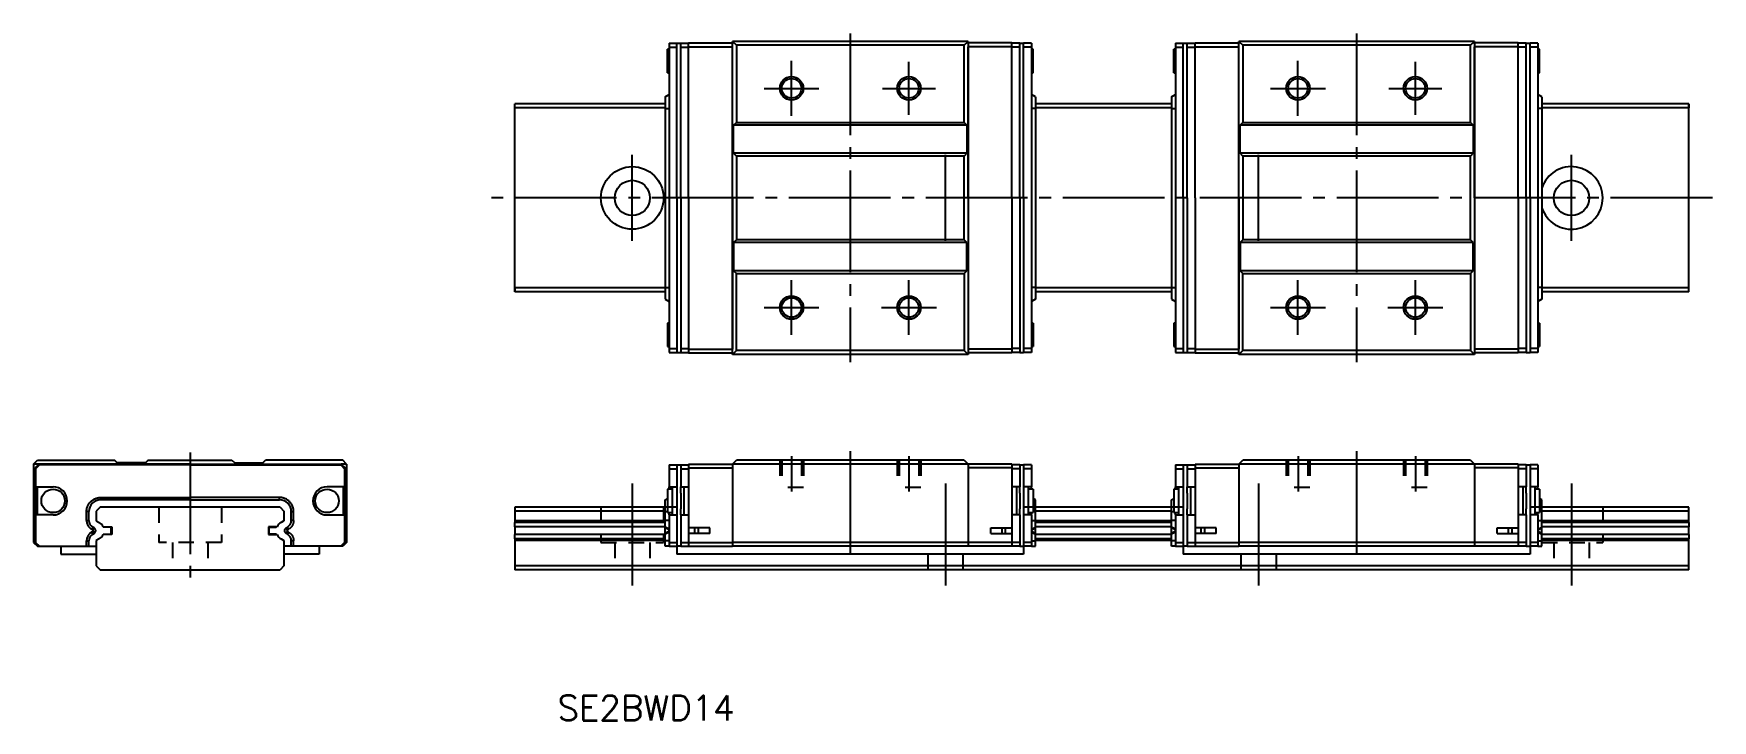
# Model space of a CAD drawing. Extents: x 19 to 234, y 529 to 617.
import ezdxf

# ---------------------------------------------------------------- set-up
doc = ezdxf.new("R2010")
doc.units = 0
doc.linetypes.add('CENTER', pattern=[17.5, 13, -1.5, 1.5, -1.5])
doc.linetypes.add('DASHED', pattern=[3.5, 2, -1.5])
doc.layers.get('0').update_dxf_attribs({"linetype": 'CONTINUOUS'})
doc.layers.add('CENTER', color=1, linetype='CENTER')
doc.styles.get("Standard").update_dxf_attribs({"font": 'txt.shx', "bigfont": '@extfont2.shx'})

msp = doc.modelspace()

# ---------------------------------------------------------------- linework, layer by layer
at = {"color": 7, "linetype": 'CONTINUOUS'}
for p, q in [((108.78, 615.07), (108.78, 615.77)), ((108.78, 615.77), (109.28, 615.27)), ((138.88, 615.77), (108.78, 615.77)), ((138.38, 615.27), (138.88, 615.77)), ((138.88, 615.77), (138.88, 615.07)), ((173.48, 615.07), (173.48, 615.77)), ((173.48, 615.77), (173.98, 615.27)), ((203.58, 615.77), (173.48, 615.77)), ((203.08, 615.27), (203.58, 615.77)), ((203.58, 615.77), (203.58, 615.07)), ((100.48, 611.77), (100.48, 614.77)), ((100.68, 614.77), (100.48, 614.77)), ((100.68, 615.52), (100.68, 576.02)), ((100.68, 615.52), (101.68, 615.52)), ((100.68, 615.02), (101.68, 615.02)), ((101.68, 615.02), (101.68, 615.52)), ((101.68, 615.52), (102.18, 615.52)), ((101.68, 595.77), (101.68, 615.02)), ((102.18, 615.52), (103.18, 615.52)), ((102.18, 615.02), (102.18, 615.52)), ((102.18, 615.02), (103.18, 615.02)), ((102.18, 595.77), (102.18, 615.02)), ((103.18, 615.57), (108.78, 615.57)), ((103.18, 615.07), (103.18, 615.57)), ((103.18, 615.07), (108.78, 615.07)), ((103.18, 595.77), (103.18, 615.07)), ((108.78, 595.77), (108.78, 615.07)), ((108.78, 595.77), (108.78, 615.07)), ((109.28, 615.27), (109.28, 605.42)), ((138.38, 615.27), (109.28, 615.27)), ((138.38, 605.42), (138.38, 615.27)), ((144.48, 615.57), (138.88, 615.57)), ((144.48, 615.07), (138.88, 615.07)), ((138.88, 595.77), (138.88, 615.07)), ((138.88, 615.07), (138.88, 595.77)), ((144.48, 615.07), (144.48, 615.57)), ((145.48, 615.52), (144.48, 615.52)), ((144.48, 595.77), (144.48, 615.07)), ((145.48, 615.02), (144.48, 615.02)), ((145.48, 615.02), (145.48, 615.52)), ((145.48, 615.52), (145.98, 615.52)), ((145.48, 595.77), (145.48, 615.02)), ((146.98, 615.52), (145.98, 615.52)), ((145.98, 615.02), (145.98, 615.52)), ((146.98, 615.02), (145.98, 615.02)), ((145.98, 595.77), (145.98, 615.02)), ((146.98, 615.52), (146.98, 576.02)), ((147.18, 614.77), (146.98, 614.77)), ((147.18, 611.77), (147.18, 614.77)), ((165.18, 611.77), (165.18, 614.77)), ((165.38, 614.77), (165.18, 614.77)), ((165.38, 615.52), (165.38, 576.02)), ((165.38, 615.52), (166.38, 615.52)), ((165.38, 615.02), (166.38, 615.02)), ((166.38, 615.02), (166.38, 615.52)), ((166.38, 615.52), (166.88, 615.52)), ((166.38, 595.77), (166.38, 615.02)), ((166.88, 615.52), (167.88, 615.52)), ((166.88, 615.02), (166.88, 615.52)), ((166.88, 615.02), (167.88, 615.02)), ((166.88, 595.77), (166.88, 615.02)), ((167.88, 615.57), (173.48, 615.57)), ((167.88, 615.07), (167.88, 615.57)), ((167.88, 615.07), (173.48, 615.07)), ((167.88, 595.77), (167.88, 615.07)), ((173.48, 595.77), (173.48, 615.07)), ((173.48, 595.77), (173.48, 615.07)), ((173.98, 615.27), (173.98, 605.42)), ((203.08, 615.27), (173.98, 615.27)), ((203.08, 605.42), (203.08, 615.27)), ((209.18, 615.57), (203.58, 615.57)), ((209.18, 615.07), (203.58, 615.07)), ((203.58, 595.77), (203.58, 615.07)), ((203.58, 615.07), (203.58, 595.77)), ((209.18, 615.07), (209.18, 615.57)), ((210.18, 615.52), (209.18, 615.52)), ((209.18, 595.77), (209.18, 615.07)), ((210.18, 615.02), (209.18, 615.02)), ((210.18, 615.02), (210.18, 615.52)), ((210.18, 615.52), (210.68, 615.52)), ((210.18, 595.77), (210.18, 615.02)), ((211.68, 615.52), (210.68, 615.52)), ((210.68, 615.02), (210.68, 615.52)), ((211.68, 615.02), (210.68, 615.02)), ((210.68, 595.77), (210.68, 615.02)), ((211.68, 615.52), (211.68, 576.02)), ((211.88, 614.77), (211.68, 614.77)), ((211.88, 611.77), (211.88, 614.77)), ((100.48, 611.77), (100.68, 611.77)), ((146.98, 611.77), (147.18, 611.77)), ((165.18, 611.77), (165.38, 611.77)), ((211.68, 611.77), (211.88, 611.77)), ((80.98, 583.77), (80.98, 607.77)), ((100.18, 607.77), (80.98, 607.77)), ((80.98, 607.27), (80.98, 607.77)), ((100.18, 607.27), (80.98, 607.27)), ((100.18, 608.7), (100.68, 609)), ((100.18, 608.7), (100.18, 582.84)), ((100.18, 607.2), (100.68, 607.2)), ((147.48, 608.7), (146.98, 609)), ((147.48, 607.2), (146.98, 607.2)), ((147.48, 608.7), (147.48, 582.84)), ((164.88, 607.77), (147.48, 607.77)), ((164.88, 607.27), (147.48, 607.27)), ((164.88, 608.7), (165.38, 609)), ((164.88, 608.7), (164.88, 582.84)), ((164.88, 607.2), (165.38, 607.2)), ((212.18, 608.7), (211.68, 609)), ((212.18, 607.2), (211.68, 607.2)), ((212.18, 608.7), (212.18, 582.84)), ((230.98, 607.77), (212.18, 607.77)), ((230.98, 607.27), (212.18, 607.27)), ((230.98, 583.77), (230.98, 607.77)), ((230.98, 607.77), (230.98, 607.27)), ((108.93, 605.07), (109.28, 605.42)), ((108.93, 601.47), (108.93, 605.07)), ((138.73, 605.07), (108.93, 605.07)), ((109.28, 605.42), (138.38, 605.42)), ((138.38, 605.42), (138.73, 605.07)), ((138.73, 605.07), (138.73, 601.47)), ((173.63, 605.07), (173.98, 605.42)), ((173.63, 601.47), (173.63, 605.07)), ((203.43, 605.07), (173.63, 605.07)), ((173.98, 605.42), (203.08, 605.42)), ((203.08, 605.42), (203.43, 605.07)), ((203.43, 605.07), (203.43, 601.47)), ((109.28, 601.12), (108.93, 601.47)), ((138.73, 601.47), (108.93, 601.47)), ((109.28, 601.12), (109.28, 590.42)), ((138.38, 601.12), (109.28, 601.12)), ((138.73, 601.47), (138.38, 601.12)), ((138.38, 590.42), (138.38, 601.12)), ((173.98, 601.12), (173.63, 601.47)), ((203.43, 601.47), (173.63, 601.47)), ((173.98, 601.12), (173.98, 590.42)), ((203.08, 601.12), (173.98, 601.12)), ((203.43, 601.47), (203.08, 601.12)), ((203.08, 590.42), (203.08, 601.12)), ((101.68, 595.77), (101.68, 576.52)), ((102.18, 595.77), (102.18, 576.52)), ((103.18, 595.77), (103.18, 576.47)), ((108.78, 595.77), (108.78, 576.47)), ((108.78, 576.47), (108.78, 595.77)), ((138.88, 595.77), (138.88, 576.47)), ((138.88, 595.77), (138.88, 576.47)), ((144.48, 595.77), (144.48, 576.47)), ((145.48, 595.77), (145.48, 576.52)), ((145.98, 595.77), (145.98, 576.52)), ((166.38, 595.77), (166.38, 576.52)), ((166.88, 595.77), (166.88, 576.52)), ((167.88, 595.77), (167.88, 576.47)), ((173.48, 595.77), (173.48, 576.47)), ((173.48, 576.47), (173.48, 595.77)), ((203.58, 595.77), (203.58, 576.47)), ((203.58, 595.77), (203.58, 576.47)), ((209.18, 595.77), (209.18, 576.47)), ((210.18, 595.77), (210.18, 576.52)), ((210.68, 595.77), (210.68, 576.52)), ((109.28, 590.42), (108.93, 590.07)), ((108.93, 590.07), (108.93, 586.47)), ((138.73, 590.07), (108.93, 590.07)), ((138.38, 590.42), (109.28, 590.42)), ((138.73, 590.07), (138.38, 590.42)), ((138.73, 586.47), (138.73, 590.07)), ((173.98, 590.42), (173.63, 590.07)), ((173.63, 590.07), (173.63, 586.47)), ((203.43, 590.07), (173.63, 590.07)), ((203.08, 590.42), (173.98, 590.42)), ((203.43, 590.07), (203.08, 590.42)), ((203.43, 586.47), (203.43, 590.07)), ((108.93, 586.47), (109.28, 586.12)), ((138.73, 586.47), (108.93, 586.47)), ((109.28, 576.27), (109.28, 586.12)), ((109.28, 586.12), (138.38, 586.12)), ((138.38, 586.12), (138.73, 586.47)), ((138.38, 586.12), (138.38, 576.27)), ((173.63, 586.47), (173.98, 586.12)), ((203.43, 586.47), (173.63, 586.47)), ((173.98, 576.27), (173.98, 586.12)), ((173.98, 586.12), (203.08, 586.12)), ((203.08, 586.12), (203.43, 586.47)), ((203.08, 586.12), (203.08, 576.27)), ((100.18, 584.27), (80.98, 584.27)), ((80.98, 584.27), (80.98, 583.77)), ((100.18, 583.77), (80.98, 583.77)), ((100.18, 584.34), (100.68, 584.34)), ((147.48, 584.34), (146.98, 584.34)), ((164.88, 584.27), (147.48, 584.27)), ((164.88, 583.77), (147.48, 583.77)), ((164.88, 584.34), (165.38, 584.34)), ((212.18, 584.34), (211.68, 584.34)), ((230.98, 584.27), (212.18, 584.27)), ((230.98, 583.77), (212.18, 583.77)), ((230.98, 583.77), (230.98, 584.27)), ((100.18, 582.84), (100.68, 582.54)), ((147.48, 582.84), (146.98, 582.54)), ((164.88, 582.84), (165.38, 582.54)), ((212.18, 582.84), (211.68, 582.54)), ((100.48, 579.77), (100.48, 576.77)), ((100.68, 579.77), (100.48, 579.77)), ((147.18, 579.77), (146.98, 579.77)), ((147.18, 579.77), (147.18, 576.77)), ((165.18, 579.77), (165.18, 576.77)), ((165.38, 579.77), (165.18, 579.77)), ((211.88, 579.77), (211.68, 579.77)), ((211.88, 579.77), (211.88, 576.77)), ((100.48, 576.77), (100.68, 576.77)), ((100.68, 576.52), (101.68, 576.52)), ((100.68, 576.02), (101.68, 576.02)), ((101.68, 576.52), (101.68, 576.02)), ((101.68, 576.02), (102.18, 576.02)), ((102.18, 576.52), (102.18, 576.02)), ((102.18, 576.52), (103.18, 576.52)), ((102.18, 576.02), (103.18, 576.02)), ((103.18, 576.47), (108.78, 576.47)), ((103.18, 576.47), (103.18, 575.97)), ((103.18, 575.97), (108.78, 575.97)), ((108.78, 575.77), (108.78, 576.47)), ((108.78, 575.77), (109.28, 576.27)), ((138.88, 575.77), (108.78, 575.77)), ((138.38, 576.27), (109.28, 576.27)), ((138.38, 576.27), (138.88, 575.77)), ((144.48, 576.47), (138.88, 576.47)), ((138.88, 576.47), (138.88, 575.77)), ((144.48, 575.97), (138.88, 575.97)), ((145.48, 576.52), (144.48, 576.52)), ((144.48, 576.47), (144.48, 575.97)), ((145.48, 576.02), (144.48, 576.02)), ((145.48, 576.52), (145.48, 576.02)), ((145.48, 576.02), (145.98, 576.02)), ((146.98, 576.52), (145.98, 576.52)), ((145.98, 576.52), (145.98, 576.02)), ((146.98, 576.02), (145.98, 576.02)), ((146.98, 576.77), (147.18, 576.77)), ((165.18, 576.77), (165.38, 576.77)), ((165.38, 576.52), (166.38, 576.52)), ((165.38, 576.02), (166.38, 576.02)), ((166.38, 576.52), (166.38, 576.02)), ((166.38, 576.02), (166.88, 576.02)), ((166.88, 576.52), (166.88, 576.02)), ((166.88, 576.52), (167.88, 576.52)), ((166.88, 576.02), (167.88, 576.02)), ((167.88, 576.47), (173.48, 576.47)), ((167.88, 576.47), (167.88, 575.97)), ((167.88, 575.97), (173.48, 575.97)), ((173.48, 575.77), (173.48, 576.47)), ((173.48, 575.77), (173.98, 576.27)), ((203.58, 575.77), (173.48, 575.77)), ((203.08, 576.27), (173.98, 576.27)), ((203.08, 576.27), (203.58, 575.77)), ((209.18, 576.47), (203.58, 576.47)), ((203.58, 576.47), (203.58, 575.77)), ((209.18, 575.97), (203.58, 575.97)), ((210.18, 576.52), (209.18, 576.52)), ((209.18, 576.47), (209.18, 575.97)), ((210.18, 576.02), (209.18, 576.02)), ((210.18, 576.52), (210.18, 576.02)), ((210.18, 576.02), (210.68, 576.02)), ((211.68, 576.52), (210.68, 576.52)), ((210.68, 576.52), (210.68, 576.02)), ((211.68, 576.02), (210.68, 576.02)), ((211.68, 576.77), (211.88, 576.77)), ((19.48, 561.77), (19.98, 562.27)), ((19.98, 562.27), (29.83, 562.27)), ((30.18, 561.92), (29.83, 562.27)), ((34.13, 562.27), (33.78, 561.92)), ((34.13, 562.27), (44.83, 562.27)), ((44.83, 562.27), (45.18, 561.92)), ((48.78, 561.92), (49.13, 562.27)), ((58.98, 562.27), (49.13, 562.27)), ((59.48, 561.77), (58.98, 562.27)), ((108.78, 561.77), (109.28, 562.27)), ((138.38, 562.27), (109.28, 562.27)), ((138.38, 562.27), (138.88, 561.77)), ((173.48, 561.77), (173.98, 562.27)), ((203.08, 562.27), (173.98, 562.27)), ((203.08, 562.27), (203.58, 561.77)), ((19.48, 561.77), (19.48, 551.77)), ((20.18, 561.77), (19.48, 561.77)), ((20.18, 561.77), (19.68, 561.27)), ((19.68, 561.27), (19.68, 553.62)), ((20.23, 561.67), (19.73, 561.17)), ((19.73, 561.17), (19.73, 558.87)), ((39.48, 561.77), (20.18, 561.77)), ((39.48, 561.67), (20.23, 561.67)), ((33.78, 561.92), (30.18, 561.92)), ((39.48, 561.67), (39.48, 561.77)), ((39.48, 561.77), (58.78, 561.77)), ((39.48, 561.67), (39.48, 561.77)), ((39.48, 561.67), (58.73, 561.67)), ((45.18, 561.92), (48.78, 561.92)), ((58.73, 561.67), (59.23, 561.17)), ((58.78, 561.77), (59.28, 561.27)), ((59.48, 561.77), (58.78, 561.77)), ((59.23, 561.17), (59.23, 558.87)), ((59.28, 561.27), (59.28, 553.62)), ((59.48, 561.77), (59.48, 551.77)), ((100.68, 561.67), (101.68, 561.67)), ((100.68, 561.67), (100.68, 561.17)), ((100.68, 561.17), (100.68, 558.87)), ((100.68, 561.17), (101.68, 561.17)), ((101.68, 561.67), (101.68, 561.17)), ((101.68, 561.67), (102.18, 561.67)), ((101.68, 561.17), (101.68, 558.87)), ((102.18, 561.67), (103.18, 561.67)), ((102.18, 561.67), (102.18, 561.17)), ((102.18, 561.17), (102.18, 558.87)), ((102.18, 561.17), (103.18, 561.17)), ((103.18, 561.77), (108.78, 561.77)), ((103.18, 561.77), (103.18, 561.27)), ((103.18, 561.27), (108.78, 561.27)), ((103.18, 561.27), (103.18, 553.62)), ((138.88, 561.77), (108.78, 561.77)), ((108.78, 561.77), (108.78, 551.77)), ((144.48, 561.77), (138.88, 561.77)), ((138.88, 561.77), (138.88, 551.77)), ((144.48, 561.27), (138.88, 561.27)), ((144.48, 561.77), (144.48, 561.27)), ((145.48, 561.67), (144.48, 561.67)), ((144.48, 561.27), (144.48, 553.62)), ((145.48, 561.17), (144.48, 561.17)), ((145.48, 561.67), (145.48, 561.17)), ((145.48, 561.67), (145.98, 561.67)), ((145.48, 561.17), (145.48, 558.87)), ((146.98, 561.67), (145.98, 561.67)), ((145.98, 561.67), (145.98, 561.17)), ((146.98, 561.17), (145.98, 561.17)), ((145.98, 561.17), (145.98, 558.87)), ((146.98, 561.67), (146.98, 561.17)), ((146.98, 561.17), (146.98, 558.87)), ((165.38, 561.67), (166.38, 561.67)), ((165.38, 561.67), (165.38, 561.17)), ((165.38, 561.17), (165.38, 558.87)), ((165.38, 561.17), (166.38, 561.17)), ((166.38, 561.67), (166.38, 561.17)), ((166.38, 561.67), (166.88, 561.67)), ((166.38, 561.17), (166.38, 558.87)), ((166.88, 561.67), (167.88, 561.67)), ((166.88, 561.67), (166.88, 561.17)), ((166.88, 561.17), (166.88, 558.87)), ((166.88, 561.17), (167.88, 561.17)), ((167.88, 561.77), (173.48, 561.77)), ((167.88, 561.77), (167.88, 561.27)), ((167.88, 561.27), (173.48, 561.27)), ((167.88, 561.27), (167.88, 553.62)), ((203.58, 561.77), (173.48, 561.77)), ((173.48, 561.77), (173.48, 551.77)), ((209.18, 561.77), (203.58, 561.77)), ((203.58, 561.77), (203.58, 551.77)), ((209.18, 561.27), (203.58, 561.27)), ((209.18, 561.77), (209.18, 561.27)), ((210.18, 561.67), (209.18, 561.67)), ((209.18, 561.27), (209.18, 553.62)), ((210.18, 561.17), (209.18, 561.17)), ((210.18, 561.67), (210.18, 561.17)), ((210.18, 561.67), (210.68, 561.67)), ((210.18, 561.17), (210.18, 558.87)), ((211.68, 561.67), (210.68, 561.67)), ((210.68, 561.67), (210.68, 561.17)), ((211.68, 561.17), (210.68, 561.17)), ((210.68, 561.17), (210.68, 558.87)), ((211.68, 561.67), (211.68, 561.17)), ((211.68, 561.17), (211.68, 558.87)), ((19.73, 558.87), (21.98, 558.87)), ((19.93, 558.87), (19.93, 555.27)), ((59.23, 558.87), (56.98, 558.87)), ((59.03, 558.87), (59.03, 555.27)), ((100.48, 558.57), (100.48, 555.57)), ((101.08, 558.57), (100.48, 558.57)), ((100.68, 558.87), (101.68, 558.87)), ((100.68, 558.57), (100.68, 558.87)), ((101.08, 558.87), (101.08, 555.27)), ((101.68, 558.87), (101.68, 555.27)), ((102.18, 558.87), (103.18, 558.87)), ((102.18, 558.07), (102.18, 558.87)), ((102.18, 558.07), (102.18, 556.07)), ((102.58, 558.87), (102.58, 555.27)), ((145.48, 558.87), (144.48, 558.87)), ((145.08, 558.87), (145.08, 555.27)), ((145.48, 558.07), (145.48, 558.87)), ((145.48, 558.07), (145.48, 556.07)), ((146.98, 558.87), (145.98, 558.87)), ((145.98, 558.87), (145.98, 555.27)), ((146.58, 558.87), (146.58, 555.27)), ((147.18, 558.57), (146.58, 558.57)), ((146.98, 558.57), (146.98, 558.87)), ((147.18, 558.57), (147.18, 555.57)), ((165.18, 558.57), (165.18, 555.57)), ((165.78, 558.57), (165.18, 558.57)), ((165.38, 558.87), (166.38, 558.87)), ((165.38, 558.57), (165.38, 558.87)), ((165.78, 558.87), (165.78, 555.27)), ((166.38, 558.87), (166.38, 555.27)), ((166.88, 558.87), (167.88, 558.87)), ((166.88, 558.07), (166.88, 558.87)), ((166.88, 558.07), (166.88, 556.07)), ((167.28, 558.87), (167.28, 555.27)), ((210.18, 558.87), (209.18, 558.87)), ((209.78, 558.87), (209.78, 555.27)), ((210.18, 558.07), (210.18, 558.87)), ((210.18, 558.07), (210.18, 556.07)), ((211.68, 558.87), (210.68, 558.87)), ((210.68, 558.87), (210.68, 555.27)), ((211.28, 558.87), (211.28, 555.27)), ((211.88, 558.57), (211.28, 558.57)), ((211.68, 558.57), (211.68, 558.87)), ((211.88, 558.57), (211.88, 555.57)), ((26.25, 555.7), (26.26, 555.78)), ((26.25, 554.57), (26.25, 555.7)), ((26.55, 555.7), (26.25, 555.7)), ((26.26, 555.87), (26.27, 555.95)), ((26.26, 555.78), (26.26, 555.87)), ((26.27, 555.95), (26.29, 556.04)), ((26.29, 556.04), (26.31, 556.12)), ((26.31, 556.12), (26.33, 556.21)), ((26.33, 556.21), (26.36, 556.29)), ((26.36, 556.29), (26.39, 556.37)), ((26.39, 556.37), (26.42, 556.45)), ((26.42, 556.45), (26.46, 556.53)), ((26.46, 556.53), (26.5, 556.6)), ((26.5, 556.6), (26.55, 556.68)), ((26.55, 556.68), (26.6, 556.75)), ((26.55, 554.57), (26.55, 555.7)), ((26.6, 556.75), (26.65, 556.82)), ((26.65, 556.82), (26.7, 556.89)), ((26.7, 556.89), (26.76, 556.95)), ((26.76, 556.95), (26.82, 557.01)), ((26.82, 557.01), (26.89, 557.07)), ((26.89, 557.07), (26.96, 557.12)), ((26.96, 557.12), (27.03, 557.17)), ((27.03, 557.17), (27.1, 557.22)), ((27.1, 557.22), (27.17, 557.27)), ((27.17, 557.27), (27.25, 557.31)), ((27.25, 557.31), (27.33, 557.34)), ((27.33, 557.34), (27.41, 557.38)), ((27.41, 557.38), (27.49, 557.4)), ((27.98, 556.27), (27.48, 555.77)), ((27.48, 555.77), (27.48, 554.53)), ((27.49, 557.4), (27.57, 557.43)), ((27.57, 557.43), (27.66, 557.45)), ((27.66, 557.45), (27.74, 557.47)), ((27.74, 557.47), (27.81, 557.48)), ((27.81, 557.48), (27.89, 557.49)), ((27.89, 557.49), (27.97, 557.49)), ((27.97, 557.49), (28.05, 557.5)), ((50.98, 556.27), (27.98, 556.27)), ((28.05, 557.2), (28.05, 557.5)), ((28.05, 557.5), (39.48, 557.5)), ((39.48, 557.2), (28.05, 557.2)), ((50.91, 557.5), (39.48, 557.5)), ((39.48, 557.2), (50.91, 557.2)), ((50.91, 557.2), (50.91, 557.5)), ((50.99, 557.49), (50.91, 557.5)), ((50.98, 556.27), (51.48, 555.77)), ((51.07, 557.49), (50.99, 557.49)), ((51.15, 557.48), (51.07, 557.49)), ((51.23, 557.47), (51.15, 557.48)), ((51.31, 557.45), (51.23, 557.47)), ((51.4, 557.43), (51.31, 557.45)), ((51.48, 557.4), (51.4, 557.43)), ((51.56, 557.38), (51.48, 557.4)), ((51.48, 555.77), (51.48, 554.53)), ((51.64, 557.34), (51.56, 557.38)), ((51.72, 557.31), (51.64, 557.34)), ((51.8, 557.27), (51.72, 557.31)), ((51.87, 557.22), (51.8, 557.27)), ((51.94, 557.17), (51.87, 557.22)), ((52.01, 557.12), (51.94, 557.17)), ((52.08, 557.07), (52.01, 557.12)), ((52.14, 557.01), (52.08, 557.07)), ((52.21, 556.95), (52.14, 557.01)), ((52.27, 556.89), (52.21, 556.95)), ((52.32, 556.82), (52.27, 556.89)), ((52.37, 556.75), (52.32, 556.82)), ((52.42, 556.68), (52.37, 556.75)), ((52.41, 554.57), (52.41, 555.7)), ((52.41, 555.7), (52.71, 555.7)), ((52.47, 556.6), (52.42, 556.68)), ((52.51, 556.53), (52.47, 556.6)), ((52.55, 556.45), (52.51, 556.53)), ((52.58, 556.37), (52.55, 556.45)), ((52.61, 556.29), (52.58, 556.37)), ((52.64, 556.21), (52.61, 556.29)), ((52.66, 556.12), (52.64, 556.21)), ((52.68, 556.04), (52.66, 556.12)), ((52.7, 555.95), (52.68, 556.04)), ((52.71, 555.87), (52.7, 555.95)), ((52.71, 555.78), (52.71, 555.87)), ((52.71, 555.7), (52.71, 555.78)), ((52.71, 554.57), (52.71, 555.7)), ((101.68, 556.27), (80.98, 556.27)), ((80.98, 556.27), (80.98, 554.53)), ((100.18, 555.77), (80.98, 555.77)), ((100.18, 557.2), (100.48, 557.38)), ((100.18, 551.27), (100.18, 557.2)), ((100.18, 555.7), (100.48, 555.7)), ((100.48, 555.57), (101.08, 555.57)), ((100.68, 555.27), (100.68, 555.57)), ((102.18, 555.27), (102.18, 556.07)), ((145.48, 555.27), (145.48, 556.07)), ((166.38, 556.27), (145.98, 556.27)), ((146.58, 555.57), (147.18, 555.57)), ((146.98, 555.27), (146.98, 555.57)), ((147.48, 557.2), (147.18, 557.38)), ((147.48, 555.7), (147.18, 555.7)), ((147.48, 551.27), (147.48, 557.2)), ((164.88, 555.77), (147.48, 555.77)), ((164.88, 557.2), (165.18, 557.38)), ((164.88, 551.27), (164.88, 557.2)), ((164.88, 555.7), (165.18, 555.7)), ((165.18, 555.57), (165.78, 555.57)), ((165.38, 555.27), (165.38, 555.57)), ((166.88, 555.27), (166.88, 556.07)), ((210.18, 555.27), (210.18, 556.07)), ((230.98, 556.27), (210.68, 556.27)), ((211.28, 555.57), (211.88, 555.57)), ((211.68, 555.27), (211.68, 555.57)), ((212.18, 557.2), (211.88, 557.38)), ((212.18, 555.7), (211.88, 555.7)), ((212.18, 551.27), (212.18, 557.2)), ((230.98, 555.77), (212.18, 555.77)), ((230.98, 554.53), (230.98, 556.27)), ((19.68, 553.62), (19.73, 553.62)), ((19.68, 552.92), (19.68, 553.62)), ((19.73, 555.27), (19.73, 551.77)), ((21.98, 555.27), (19.73, 555.27)), ((26.25, 554.57), (26.55, 554.57)), ((26.25, 554.57), (26.26, 554.52)), ((26.26, 554.52), (26.26, 554.46)), ((26.26, 554.46), (26.26, 554.41)), ((26.26, 554.41), (26.27, 554.36)), ((26.27, 554.36), (26.28, 554.3)), ((26.28, 554.3), (26.3, 554.25)), ((26.3, 554.25), (26.31, 554.19)), ((26.31, 554.19), (26.33, 554.14)), ((26.33, 554.14), (26.35, 554.09)), ((26.35, 554.09), (26.37, 554.04)), ((26.37, 554.04), (26.39, 553.99)), ((26.39, 553.99), (26.42, 553.94)), ((26.42, 553.94), (26.44, 553.9)), ((26.44, 553.9), (26.47, 553.85)), ((26.47, 553.85), (26.51, 553.8)), ((26.51, 553.8), (26.54, 553.76)), ((26.54, 553.76), (26.58, 553.71)), ((26.58, 553.71), (26.62, 553.67)), ((26.62, 553.67), (26.66, 553.63)), ((26.66, 553.63), (26.7, 553.59)), ((26.7, 553.59), (26.75, 553.55)), ((26.75, 553.55), (26.8, 553.51)), ((26.8, 553.51), (26.85, 553.48)), ((26.85, 553.48), (26.9, 553.44)), ((26.9, 553.44), (27.05, 553.7)), ((27.07, 553.35), (26.9, 553.44)), ((27.22, 553.61), (27.05, 553.7)), ((27.07, 553.35), (27.22, 553.61)), ((27.48, 554.53), (27.85, 554.32)), ((28.37, 553.77), (29.48, 553.77)), ((28.47, 553.72), (28.45, 553.77)), ((29.28, 553.72), (28.47, 553.72)), ((29.38, 552.92), (29.38, 553.62)), ((29.48, 553.77), (29.48, 552.77)), ((50.6, 553.77), (49.48, 553.77)), ((49.48, 553.77), (49.48, 552.77)), ((49.58, 552.92), (49.58, 553.62)), ((49.68, 553.72), (50.5, 553.72)), ((50.5, 553.72), (50.52, 553.77)), ((51.48, 554.53), (51.12, 554.32)), ((51.75, 553.61), (51.91, 553.7)), ((51.9, 553.35), (51.75, 553.61)), ((51.9, 553.35), (52.06, 553.44)), ((52.06, 553.44), (51.91, 553.7)), ((52.12, 553.48), (52.06, 553.44)), ((52.17, 553.51), (52.12, 553.48)), ((52.22, 553.55), (52.17, 553.51)), ((52.27, 553.59), (52.22, 553.55)), ((52.31, 553.63), (52.27, 553.59)), ((52.35, 553.67), (52.31, 553.63)), ((52.39, 553.71), (52.35, 553.67)), ((52.43, 553.76), (52.39, 553.71)), ((52.71, 554.57), (52.41, 554.57)), ((52.46, 553.8), (52.43, 553.76)), ((52.5, 553.85), (52.46, 553.8)), ((52.53, 553.9), (52.5, 553.85)), ((52.55, 553.94), (52.53, 553.9)), ((52.58, 553.99), (52.55, 553.94)), ((52.6, 554.04), (52.58, 553.99)), ((52.62, 554.09), (52.6, 554.04)), ((52.64, 554.14), (52.62, 554.09)), ((52.66, 554.19), (52.64, 554.14)), ((52.67, 554.25), (52.66, 554.19)), ((52.69, 554.3), (52.67, 554.25)), ((52.7, 554.36), (52.69, 554.3)), ((52.71, 554.46), (52.7, 554.41)), ((52.7, 554.41), (52.7, 554.36)), ((52.71, 554.57), (52.71, 554.52)), ((52.71, 554.52), (52.71, 554.46)), ((56.98, 555.27), (59.23, 555.27)), ((59.23, 555.27), (59.23, 551.77)), ((59.28, 553.62), (59.23, 553.62)), ((59.28, 552.92), (59.28, 553.62)), ((100.18, 554.53), (80.98, 554.53)), ((80.98, 554.53), (80.98, 554.32)), ((100.18, 554.32), (80.98, 554.32)), ((80.98, 553.77), (80.98, 554.32)), ((100.18, 553.77), (80.98, 553.77)), ((80.98, 553.77), (80.98, 552.77)), ((100.68, 554.57), (100.18, 554.57)), ((100.68, 553.44), (100.18, 553.7)), ((100.68, 553.35), (100.18, 553.61)), ((100.68, 555.27), (100.68, 551.77)), ((100.68, 555.27), (101.68, 555.27)), ((101.68, 555.27), (101.68, 551.77)), ((102.18, 555.27), (102.18, 551.77)), ((102.18, 555.27), (103.18, 555.27)), ((103.18, 553.62), (103.18, 552.92)), ((105.88, 553.62), (103.18, 553.62)), ((103.98, 552.92), (103.98, 553.62)), ((104.45, 552.92), (104.45, 553.62)), ((105.88, 552.92), (105.88, 553.62)), ((141.78, 552.92), (141.78, 553.62)), ((141.78, 553.62), (144.48, 553.62)), ((143.22, 552.92), (143.22, 553.62)), ((143.68, 552.92), (143.68, 553.62)), ((145.48, 555.27), (144.48, 555.27)), ((144.48, 553.62), (144.48, 552.92)), ((145.48, 555.27), (145.48, 551.77)), ((146.98, 555.27), (145.98, 555.27)), ((145.98, 555.27), (145.98, 551.77)), ((146.98, 555.27), (146.98, 551.77)), ((146.98, 554.57), (147.48, 554.57)), ((146.98, 553.44), (147.48, 553.7)), ((146.98, 553.35), (147.48, 553.61)), ((164.88, 554.53), (147.48, 554.53)), ((164.88, 554.32), (147.48, 554.32)), ((164.88, 553.77), (147.48, 553.77)), ((165.38, 554.57), (164.88, 554.57)), ((165.38, 553.44), (164.88, 553.7)), ((165.38, 553.35), (164.88, 553.61)), ((165.38, 555.27), (165.38, 551.77)), ((165.38, 555.27), (166.38, 555.27)), ((166.38, 555.27), (166.38, 551.77)), ((166.88, 555.27), (166.88, 551.77)), ((166.88, 555.27), (167.88, 555.27)), ((167.88, 553.62), (167.88, 552.92)), ((170.58, 553.62), (167.88, 553.62)), ((168.68, 552.92), (168.68, 553.62)), ((169.15, 552.92), (169.15, 553.62)), ((170.58, 552.92), (170.58, 553.62)), ((206.48, 552.92), (206.48, 553.62)), ((206.48, 553.62), (209.18, 553.62)), ((207.92, 552.92), (207.92, 553.62)), ((208.38, 552.92), (208.38, 553.62)), ((210.18, 555.27), (209.18, 555.27)), ((209.18, 553.62), (209.18, 552.92)), ((210.18, 555.27), (210.18, 551.77)), ((211.68, 555.27), (210.68, 555.27)), ((210.68, 555.27), (210.68, 551.77)), ((211.68, 555.27), (211.68, 551.77)), ((211.68, 554.57), (212.18, 554.57)), ((211.68, 553.44), (212.18, 553.7)), ((211.68, 553.35), (212.18, 553.61)), ((230.98, 554.53), (212.18, 554.53)), ((230.98, 554.32), (212.18, 554.32)), ((230.98, 553.77), (212.18, 553.77)), ((230.98, 554.32), (230.98, 554.53)), ((230.98, 554.32), (230.98, 553.77)), ((230.98, 552.77), (230.98, 553.77)), ((19.48, 551.77), (19.98, 551.27)), ((19.68, 552.92), (19.68, 551.77)), ((19.68, 552.92), (19.73, 552.92)), ((19.68, 551.77), (20.18, 551.27)), ((19.73, 551.77), (20.23, 551.27)), ((19.98, 551.27), (20.18, 551.27)), ((20.18, 551.27), (20.23, 551.27)), ((20.23, 551.27), (26.25, 551.27)), ((22.98, 551.27), (22.98, 550.27)), ((26.26, 552.02), (26.25, 551.96)), ((26.25, 551.96), (26.55, 551.96)), ((26.25, 551.27), (26.25, 551.96)), ((26.25, 551.27), (26.55, 551.27)), ((26.27, 552.14), (26.26, 552.08)), ((26.26, 552.08), (26.26, 552.02)), ((26.28, 552.21), (26.27, 552.14)), ((26.29, 552.26), (26.28, 552.21)), ((26.31, 552.32), (26.29, 552.26)), ((26.32, 552.38), (26.31, 552.32)), ((26.34, 552.43), (26.32, 552.38)), ((26.37, 552.49), (26.34, 552.43)), ((26.39, 552.54), (26.37, 552.49)), ((26.41, 552.58), (26.39, 552.54)), ((26.44, 552.63), (26.41, 552.58)), ((26.47, 552.68), (26.44, 552.63)), ((26.5, 552.72), (26.47, 552.68)), ((26.53, 552.77), (26.5, 552.72)), ((26.57, 552.81), (26.53, 552.77)), ((26.55, 551.27), (26.55, 551.96)), ((26.55, 551.27), (27.48, 551.27)), ((26.61, 552.85), (26.57, 552.81)), ((26.64, 552.89), (26.61, 552.85)), ((26.69, 552.93), (26.64, 552.89)), ((26.73, 552.96), (26.69, 552.93)), ((26.77, 553), (26.73, 552.96)), ((26.81, 553.03), (26.77, 553)), ((26.86, 553.06), (26.81, 553.03)), ((26.9, 553.09), (26.86, 553.06)), ((26.9, 553.09), (27.07, 553.18)), ((26.9, 553.09), (27.05, 552.83)), ((27.05, 552.83), (27.22, 552.92)), ((27.07, 553.35), (27.07, 553.18)), ((27.07, 553.18), (27.22, 552.92)), ((27.85, 552.21), (27.48, 552)), ((27.48, 552), (27.48, 548.77)), ((29.48, 552.77), (28.37, 552.77)), ((28.45, 552.77), (28.47, 552.82)), ((28.47, 552.82), (29.28, 552.82)), ((49.48, 552.77), (50.6, 552.77)), ((50.5, 552.82), (49.68, 552.82)), ((50.52, 552.77), (50.5, 552.82)), ((51.12, 552.21), (51.48, 552)), ((51.48, 552), (51.48, 548.77)), ((52.41, 551.27), (51.48, 551.27)), ((51.9, 553.18), (51.75, 552.92)), ((51.91, 552.83), (51.75, 552.92)), ((51.9, 553.35), (51.9, 553.18)), ((52.06, 553.09), (51.9, 553.18)), ((52.06, 553.09), (51.91, 552.83)), ((52.06, 553.09), (52.11, 553.06)), ((52.11, 553.06), (52.16, 553.03)), ((52.16, 553.03), (52.2, 553)), ((52.2, 553), (52.24, 552.96)), ((52.24, 552.96), (52.28, 552.93)), ((52.28, 552.93), (52.32, 552.89)), ((52.32, 552.89), (52.36, 552.85)), ((52.36, 552.85), (52.4, 552.81)), ((52.4, 552.81), (52.43, 552.77)), ((52.41, 551.27), (52.41, 551.96)), ((52.71, 551.96), (52.41, 551.96)), ((52.71, 551.27), (52.41, 551.27)), ((52.43, 552.77), (52.47, 552.72)), ((52.47, 552.72), (52.5, 552.68)), ((52.5, 552.68), (52.53, 552.63)), ((52.53, 552.63), (52.55, 552.58)), ((52.55, 552.58), (52.58, 552.54)), ((52.58, 552.54), (52.6, 552.49)), ((52.6, 552.49), (52.63, 552.43)), ((52.63, 552.43), (52.65, 552.38)), ((52.65, 552.38), (52.66, 552.32)), ((52.66, 552.32), (52.68, 552.26)), ((52.68, 552.26), (52.69, 552.21)), ((52.69, 552.21), (52.7, 552.14)), ((52.7, 552.14), (52.71, 552.08)), ((52.71, 552.08), (52.71, 552.02)), ((52.71, 552.02), (52.71, 551.96)), ((52.71, 551.27), (52.71, 551.96)), ((58.73, 551.27), (52.71, 551.27)), ((55.98, 551.27), (55.98, 550.27)), ((59.23, 551.77), (58.73, 551.27)), ((58.78, 551.27), (58.73, 551.27)), ((59.28, 551.77), (58.78, 551.27)), ((58.98, 551.27), (58.78, 551.27)), ((59.48, 551.77), (58.98, 551.27)), ((59.28, 552.92), (59.23, 552.92)), ((59.28, 552.92), (59.28, 551.77)), ((100.18, 552.77), (80.98, 552.77)), ((80.98, 552.21), (80.98, 552.77)), ((100.18, 552.21), (80.98, 552.21)), ((80.98, 552.21), (80.98, 552)), ((100.18, 552), (80.98, 552)), ((80.98, 552), (80.98, 548.27)), ((100.68, 553.18), (100.18, 552.92)), ((100.68, 553.09), (100.18, 552.83)), ((100.68, 551.96), (100.18, 551.96)), ((100.68, 551.27), (100.18, 551.27)), ((100.68, 553.35), (100.68, 553.18)), ((100.68, 551.77), (101.68, 551.77)), ((100.68, 551.77), (100.68, 551.27)), ((100.68, 551.27), (101.68, 551.27)), ((101.68, 551.77), (101.68, 551.27)), ((102.18, 551.27), (101.68, 551.27)), ((101.68, 551.27), (101.68, 550.27)), ((102.18, 553.35), (102.18, 553.18)), ((102.18, 551.77), (102.18, 551.27)), ((102.18, 551.77), (103.18, 551.77)), ((102.18, 551.27), (103.18, 551.27)), ((103.18, 552.92), (103.18, 551.77)), ((105.88, 552.92), (103.18, 552.92)), ((103.18, 551.77), (108.78, 551.77)), ((103.18, 551.77), (103.18, 551.27)), ((103.18, 551.27), (108.78, 551.27)), ((138.88, 551.77), (108.78, 551.77)), ((108.78, 551.77), (108.78, 551.27)), ((138.88, 551.27), (108.78, 551.27)), ((144.48, 551.77), (138.88, 551.77)), ((138.88, 551.77), (138.88, 551.27)), ((144.48, 551.27), (138.88, 551.27)), ((141.78, 552.92), (144.48, 552.92)), ((144.48, 552.92), (144.48, 551.77)), ((145.48, 551.77), (144.48, 551.77)), ((144.48, 551.77), (144.48, 551.27)), ((145.48, 551.27), (144.48, 551.27)), ((145.48, 553.35), (145.48, 553.18)), ((145.48, 551.77), (145.48, 551.27)), ((145.48, 551.27), (145.98, 551.27)), ((146.98, 551.77), (145.98, 551.77)), ((145.98, 551.77), (145.98, 551.27)), ((146.98, 551.27), (145.98, 551.27)), ((145.98, 551.27), (145.98, 550.27)), ((146.98, 553.35), (146.98, 553.18)), ((146.98, 553.18), (147.48, 552.92)), ((146.98, 553.09), (147.48, 552.83)), ((146.98, 551.96), (147.48, 551.96)), ((146.98, 551.77), (146.98, 551.27)), ((146.98, 551.27), (147.48, 551.27)), ((164.88, 552.77), (147.48, 552.77)), ((164.88, 552.21), (147.48, 552.21)), ((164.88, 552), (147.48, 552)), ((165.38, 553.18), (164.88, 552.92)), ((165.38, 553.09), (164.88, 552.83)), ((165.38, 551.96), (164.88, 551.96)), ((165.38, 551.27), (164.88, 551.27)), ((165.38, 553.35), (165.38, 553.18)), ((165.38, 551.77), (166.38, 551.77)), ((165.38, 551.77), (165.38, 551.27)), ((165.38, 551.27), (166.38, 551.27)), ((166.38, 551.77), (166.38, 551.27)), ((166.88, 551.27), (166.38, 551.27)), ((166.38, 551.27), (166.38, 550.27)), ((166.88, 553.35), (166.88, 553.18)), ((166.88, 551.77), (166.88, 551.27)), ((166.88, 551.77), (167.88, 551.77)), ((166.88, 551.27), (167.88, 551.27)), ((167.88, 552.92), (167.88, 551.77)), ((170.58, 552.92), (167.88, 552.92)), ((167.88, 551.77), (173.48, 551.77)), ((167.88, 551.77), (167.88, 551.27)), ((167.88, 551.27), (173.48, 551.27)), ((203.58, 551.77), (173.48, 551.77)), ((173.48, 551.77), (173.48, 551.27)), ((203.58, 551.27), (173.48, 551.27)), ((209.18, 551.77), (203.58, 551.77)), ((203.58, 551.77), (203.58, 551.27)), ((209.18, 551.27), (203.58, 551.27)), ((206.48, 552.92), (209.18, 552.92)), ((209.18, 552.92), (209.18, 551.77)), ((210.18, 551.77), (209.18, 551.77)), ((209.18, 551.77), (209.18, 551.27)), ((210.18, 551.27), (209.18, 551.27)), ((210.18, 553.35), (210.18, 553.18)), ((210.18, 551.77), (210.18, 551.27)), ((210.18, 551.27), (210.68, 551.27)), ((211.68, 551.77), (210.68, 551.77)), ((210.68, 551.77), (210.68, 551.27)), ((211.68, 551.27), (210.68, 551.27)), ((210.68, 551.27), (210.68, 550.27)), ((211.68, 553.35), (211.68, 553.18)), ((211.68, 553.18), (212.18, 552.92)), ((211.68, 553.09), (212.18, 552.83)), ((211.68, 551.96), (212.18, 551.96)), ((211.68, 551.77), (211.68, 551.27)), ((211.68, 551.27), (212.18, 551.27)), ((230.98, 552.77), (212.18, 552.77)), ((230.98, 552.21), (212.18, 552.21)), ((230.98, 552), (212.18, 552)), ((230.98, 552.77), (230.98, 552.21)), ((230.98, 552), (230.98, 552.21)), ((230.98, 548.27), (230.98, 552)), ((22.98, 550.27), (27.48, 550.27)), ((55.98, 550.27), (51.48, 550.27)), ((145.98, 550.27), (101.68, 550.27)), ((210.68, 550.27), (166.38, 550.27)), ((27.48, 548.77), (27.98, 548.27)), ((27.98, 548.27), (50.98, 548.27)), ((51.48, 548.77), (50.98, 548.27)), ((230.98, 548.77), (80.98, 548.77)), ((230.98, 548.27), (80.98, 548.27))]:
    msp.add_line(p, q, dxfattribs=at)
at = {"color": 3, "linetype": 'DASHED'}
for p, q in [((114.84, 562.27), (114.84, 558.77)), ((115.09, 562.27), (115.09, 558.77)), ((117.59, 562.27), (117.59, 558.77)), ((117.84, 562.27), (117.84, 558.77)), ((129.83, 562.27), (129.83, 558.77)), ((130.08, 562.27), (130.08, 558.77)), ((132.58, 562.27), (132.58, 558.77)), ((132.83, 562.27), (132.83, 558.77)), ((179.54, 562.27), (179.54, 558.77)), ((179.79, 562.27), (179.79, 558.77)), ((182.29, 562.27), (182.29, 558.77)), ((182.54, 562.27), (182.54, 558.77)), ((194.53, 562.27), (194.53, 558.77)), ((194.78, 562.27), (194.78, 558.77)), ((197.28, 562.27), (197.28, 558.77)), ((197.53, 562.27), (197.53, 558.77)), ((117.84, 558.77), (114.84, 558.77)), ((132.83, 558.77), (129.83, 558.77)), ((182.54, 558.77), (179.54, 558.77)), ((197.53, 558.77), (194.53, 558.77)), ((35.48, 556.27), (35.48, 551.77)), ((43.48, 556.27), (43.48, 551.77)), ((91.98, 556.27), (91.98, 551.77)), ((99.98, 556.27), (99.98, 551.77)), ((219.98, 556.27), (219.98, 551.77)), ((43.48, 551.77), (35.48, 551.77)), ((37.23, 551.77), (37.23, 548.27)), ((41.73, 551.77), (41.73, 548.27)), ((91.98, 551.77), (99.98, 551.77)), ((93.73, 551.77), (93.73, 548.27)), ((98.23, 551.77), (98.23, 548.27)), ((212.18, 551.77), (219.98, 551.77)), ((213.73, 551.77), (213.73, 548.27)), ((218.23, 551.77), (218.23, 548.27)), ((133.73, 550.27), (133.73, 548.27)), ((138.23, 550.27), (138.23, 548.27)), ((173.73, 550.27), (173.73, 548.27)), ((178.23, 550.27), (178.23, 548.27))]:
    msp.add_line(p, q, dxfattribs=at)
at = {"color": 3, "linetype": 'CONTINUOUS'}
for centre in [(116.33, 609.77), (131.33, 609.77), (181.03, 609.77), (196.03, 609.77), (116.33, 581.77), (131.33, 581.77), (181.03, 581.77), (196.03, 581.77)]:
    msp.add_circle(centre, 1.5, dxfattribs=at)
at = {"color": 7, "linetype": 'CONTINUOUS'}
for centre, radius in [((116.33, 609.77), 1.25), ((131.33, 609.77), 1.25), ((181.03, 609.77), 1.25), ((196.03, 609.77), 1.25), ((95.98, 595.77), 4), ((95.98, 595.77), 2.25), ((215.98, 595.77), 2.25), ((116.33, 581.77), 1.25), ((131.33, 581.77), 1.25), ((181.03, 581.77), 1.25), ((196.03, 581.77), 1.25), ((21.98, 557.07), 1.5), ((56.98, 557.07), 1.5)]:
    msp.add_circle(centre, radius, dxfattribs=at)
for centre, radius, start, end in [((215.98, 595.77), 4, 198.1949, 161.8051), ((21.98, 557.07), 1.8, 270, 90), ((56.98, 557.07), 1.8, 90, 270), ((28.05, 555.7), 1.5, 90, 180), ((50.91, 555.7), 1.5, 0, 90), ((27.55, 554.57), 1, 180, 240), ((27.02, 553.27), 0.4, 300, 60), ((27.19, 553.17), 1.32, 26.598, 60), ((29.28, 553.62), 0.1, 0, 90), ((49.68, 553.62), 0.1, 90, 180), ((51.78, 553.17), 1.32, 120, 153.402), ((51.95, 553.27), 0.4, 120, 240), ((51.41, 554.57), 1, 300, 0), ((27.55, 551.96), 1, 120, 180), ((27.19, 553.36), 1.32, 300, 333.402), ((29.28, 552.92), 0.1, 270, 0), ((49.68, 552.92), 0.1, 180, 270), ((51.78, 553.36), 1.32, 206.598, 240), ((51.41, 551.96), 1, 0, 60)]:
    msp.add_arc(centre, radius, start, end, dxfattribs=at)
at = {"layer": 'CENTER', "color": 1, "linetype": 'CENTER'}
for p, q in [((123.83, 616.77), (123.83, 574.77)), ((188.53, 616.77), (188.53, 574.77)), ((116.33, 606.27), (116.33, 613.27)), ((131.33, 606.37), (131.33, 613.17)), ((181.03, 606.27), (181.03, 613.27)), ((196.03, 606.37), (196.03, 613.17)), ((112.83, 609.77), (119.83, 609.77)), ((127.93, 609.77), (134.73, 609.77)), ((177.53, 609.77), (184.53, 609.77)), ((192.63, 609.77), (199.43, 609.77)), ((95.98, 590.27), (95.98, 601.27)), ((135.98, 590.27), (135.98, 601.27)), ((175.98, 590.27), (175.98, 601.27)), ((215.98, 590.27), (215.98, 601.27)), ((233.98, 595.77), (77.98, 595.77)), ((116.33, 578.27), (116.33, 585.27)), ((131.33, 578.27), (131.33, 585.27)), ((181.03, 578.27), (181.03, 585.27)), ((196.03, 578.27), (196.03, 585.27)), ((112.83, 581.77), (119.83, 581.77)), ((127.83, 581.77), (134.83, 581.77)), ((177.53, 581.77), (184.53, 581.77)), ((192.53, 581.77), (199.53, 581.77)), ((39.48, 563.27), (39.48, 546.77)), ((116.34, 562.77), (116.34, 558.27)), ((123.83, 563.4), (123.83, 550.13)), ((131.33, 562.77), (131.33, 558.27)), ((181.04, 562.77), (181.04, 558.27)), ((188.53, 563.4), (188.53, 550.13)), ((196.03, 562.77), (196.03, 558.27)), ((95.98, 559.27), (95.98, 545.27)), ((135.98, 559.27), (135.98, 545.27)), ((175.98, 559.27), (175.98, 545.27)), ((215.98, 559.27), (215.98, 545.27))]:
    msp.add_line(p, q, dxfattribs=at)
for centre in [(116.33, 609.77), (131.33, 609.77), (181.03, 609.77), (196.03, 609.77), (116.33, 581.77), (131.33, 581.77), (181.03, 581.77), (196.03, 581.77)]:
    msp.add_circle(centre, 0.000503, dxfattribs=at)

# ---------------------------------------------------------------- texts
at = {"color": 7, "linetype": 'CONTINUOUS'}
msp.add_text('SE2BWD14', height=3.2, dxfattribs=at).set_placement((86.42, 529.02))

doc.saveas('drawing.dxf')
